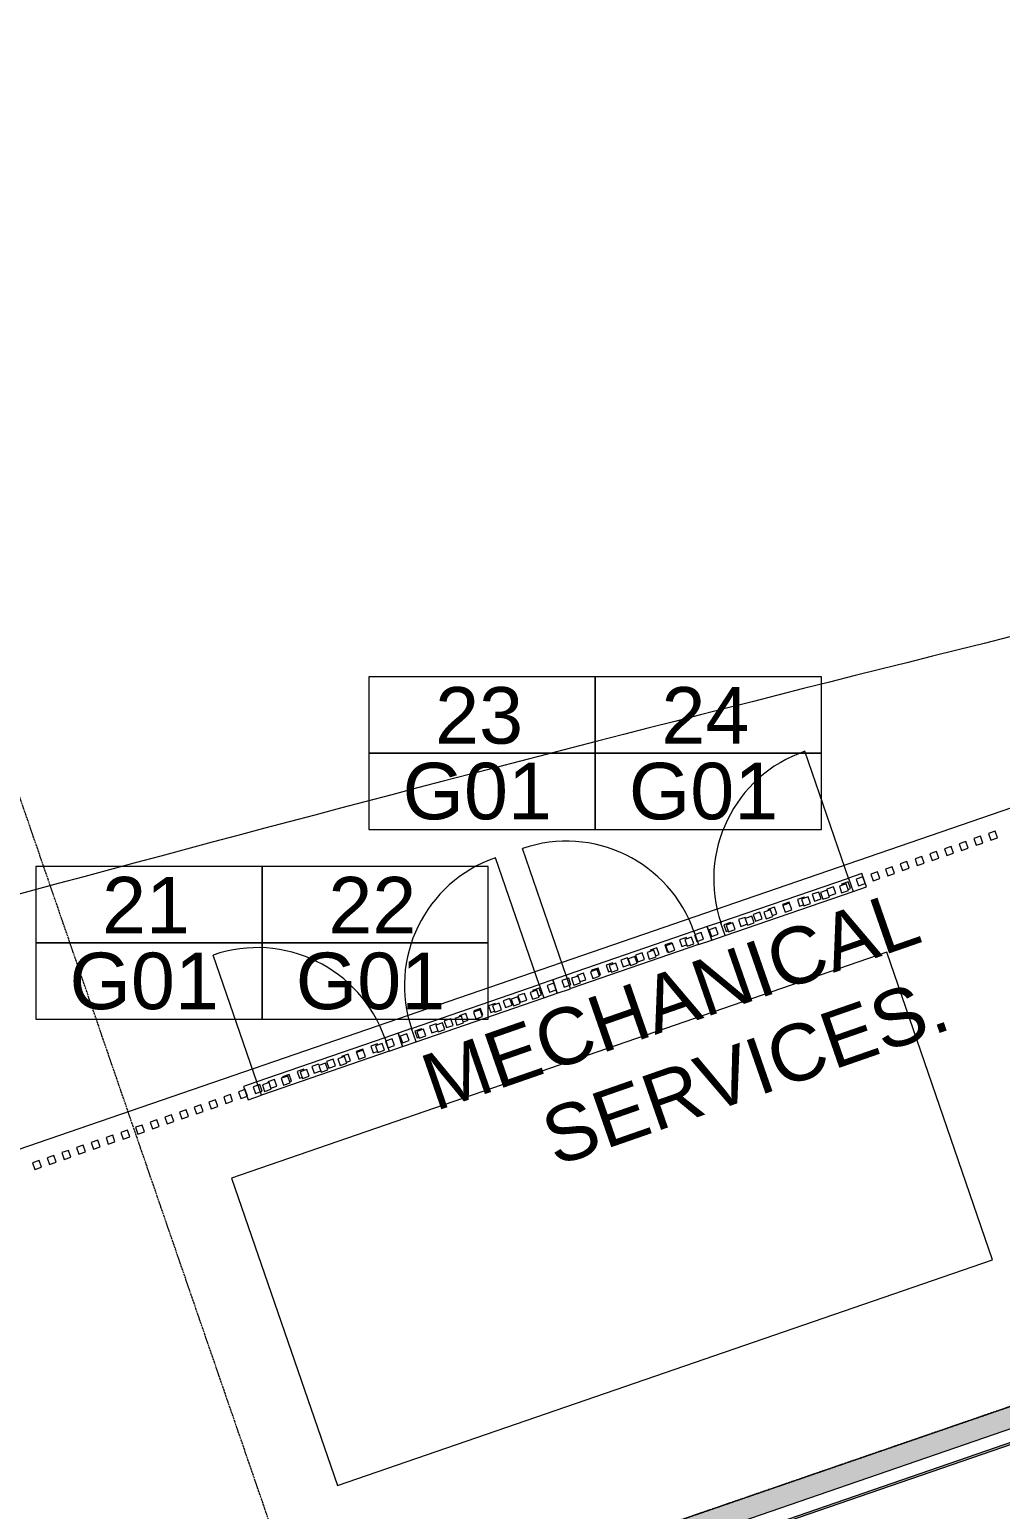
# Model space of a CAD drawing. Header units: millimetres. Extents: x -2612262 to -2065320, y 3717813 to 4283368.
# Drawn here: x -2384439 to -2377575, y 4022734 to 4033197 of the extents above; entities that cross this region are included whole.
import ezdxf

# ---------------------------------------------------------------- set-up
doc = ezdxf.new("R2010")
doc.units = ezdxf.units.MM
for name, pattern in [('Aligning Line', [3.2004, 1.6002, -1.6002]), ('Grid Line', [21, 12, -3, 3, -3]), ('Overhead', [4, 2.5, -1.5])]:
    doc.linetypes.add(name, pattern=pattern)
for name, color, linetype, lineweight in [('A-DOOR', 31, 'Continuous', 5), ('A-DOOR-IDEN', 31, 'Continuous', 5), ('A-FLOR', 192, 'Continuous', 5), ('A-FLOR-OVHD', 1, 'Overhead', 13), ('A-GENM', 13, 'Continuous', 5), ('A-GLAZ-CWMG', 51, 'Continuous', 5), ('A-WALL', 113, 'Continuous', 5), ('A-WALL-FNSH', 113, 'Continuous', 13), ('A-WALL-PATT', 111, 'Continuous', 13), ('G-ANNO-REFR', 1, 'Aligning Line', 5), ('G-ANNO-TEXT', 231, 'Continuous', 5), ('S-GRID', 1, 'Continuous', 5)]:
    doc.layers.add(name, color=color, linetype=linetype, lineweight=lineweight)
doc.styles.add('Arial_3', font='arial.ttf', dxfattribs={"height": 400})
picture_1 = doc.add_image_def('image1.jpg', size_in_pixel=(6528, 5638))

# ---------------------------------------------------------------- blocks, each defined once
blk = doc.blocks.new('Rectangular Mullion - 50 x 50mm-V13-GA - Part A')
at = {"layer": 'A-GLAZ-CWMG'}
for p, q in [((-25, 25), (25, 25)), ((-25, -25), (-25, 25)), ((25, 25), (25, -25)), ((25, -25), (-25, -25))]:
    blk.add_line(p, q, dxfattribs=at)
blk = doc.blocks.new('Rectangular Mullion - 50 x 50mm-V75-GA - Part A')
at = {"layer": 'A-GLAZ-CWMG'}
for p, q in [((-25, 25), (25, 25)), ((-25, -25), (-25, 25)), ((25, 25), (25, -25)), ((25, -25), (-25, -25))]:
    blk.add_line(p, q, dxfattribs=at)
blk = doc.blocks.new('Rectangular Mullion - 50 x 50mm-V76-GA - Part A')
at = {"layer": 'A-GLAZ-CWMG'}
for p, q in [((-25, 25), (25, 25)), ((-25, -25), (-25, 25)), ((25, 25), (25, -25)), ((25, -25), (-25, -25))]:
    blk.add_line(p, q, dxfattribs=at)
blk = doc.blocks.new('Rectangular Mullion - 50 x 50mm-V77-GA - Part A')
at = {"layer": 'A-GLAZ-CWMG'}
for p, q in [((-19, 25), (25, 25)), ((25, 25), (25, -25)), ((-25, -25), (-25, -17)), ((25, -25), (-25, -25))]:
    blk.add_line(p, q, dxfattribs=at)
blk = doc.blocks.new('Rectangular Mullion - 50 x 50mm-V78-GA - Part A')
at = {"layer": 'A-GLAZ-CWMG'}
for p, q in [((12, 25), (25, 25)), ((25, 25), (25, -25)), ((-25, -25), (-25, -17)), ((25, -25), (-25, -25))]:
    blk.add_line(p, q, dxfattribs=at)
blk = doc.blocks.new('Rectangular Mullion - 50 x 50mm-V79-GA - Part A')
at = {"layer": 'A-GLAZ-CWMG'}
for p, q in [((-25, 25), (-7, 25)), ((-25, -25), (-25, 25)), ((25, -25), (-25, -25)), ((25, -17), (25, -25))]:
    blk.add_line(p, q, dxfattribs=at)
blk = doc.blocks.new('Rectangular Mullion - 50 x 50mm-V80-GA - Part A')
at = {"layer": 'A-GLAZ-CWMG'}
for p, q in [((-25, 25), (24, 25)), ((-25, -25), (-25, 25)), ((25, -25), (-25, -25)), ((25, -17), (25, -25))]:
    blk.add_line(p, q, dxfattribs=at)
blk = doc.blocks.new('Rectangular Mullion - 50 x 50mm-V81-GA - Part A')
at = {"layer": 'A-GLAZ-CWMG'}
for p, q in [((-4, 25), (25, 25)), ((25, 25), (25, -25)), ((-25, -25), (-25, -17)), ((25, -25), (-25, -25))]:
    blk.add_line(p, q, dxfattribs=at)
blk = doc.blocks.new('Rectangular Mullion - 50 x 50mm-V62-GA - Part A')
at = {"layer": 'A-GLAZ-CWMG'}
for p, q in [((-25, -25), (-25, 25)), ((25, -25), (-25, -25)), ((25, -17), (25, -25))]:
    blk.add_line(p, q, dxfattribs=at)
blk = doc.blocks.new('Rectangular Mullion - 50 x 50mm-V82-GA - Part A')
at = {"layer": 'A-GLAZ-CWMG'}
for p, q in [((-25, 25), (8, 25)), ((-25, -25), (-25, 25)), ((25, -25), (-25, -25)), ((25, -17), (25, -25))]:
    blk.add_line(p, q, dxfattribs=at)
blk = doc.blocks.new('Rectangular Mullion - 50 x 50mm-V83-GA - Part A')
at = {"layer": 'A-GLAZ-CWMG'}
for p, q in [((-25, 25), (25, 25)), ((-25, -25), (-25, 25)), ((25, 25), (25, -25)), ((25, -25), (-25, -25))]:
    blk.add_line(p, q, dxfattribs=at)
blk = doc.blocks.new('Rectangular Mullion - 50 x 50mm-V14-GA - Part A')
at = {"layer": 'A-GLAZ-CWMG'}
for p, q in [((-25, 25), (25, 25)), ((-25, -25), (-25, 25)), ((25, 25), (25, -25)), ((25, -25), (-25, -25))]:
    blk.add_line(p, q, dxfattribs=at)
blk = doc.blocks.new('Rectangular Mullion - 50 x 50mm-V84-GA - Part A')
at = {"layer": 'A-GLAZ-CWMG'}
for p, q in [((-25, 25), (-12, 25)), ((-25, -25), (-25, 25)), ((25, -25), (-25, -25)), ((25, -17), (25, -25))]:
    blk.add_line(p, q, dxfattribs=at)
blk = doc.blocks.new('Rectangular Mullion - 50 x 50mm-V85-GA - Part A')
at = {"layer": 'A-GLAZ-CWMG'}
for p, q in [((-25, 25), (19, 25)), ((-25, -25), (-25, 25)), ((25, -25), (-25, -25)), ((25, -17), (25, -25))]:
    blk.add_line(p, q, dxfattribs=at)
blk = doc.blocks.new('Rectangular Mullion - 50 x 50mm-V86-GA - Part A')
at = {"layer": 'A-GLAZ-CWMG'}
for p, q in [((-10, 25), (25, 25)), ((25, 25), (25, -25)), ((-25, -25), (-25, -17)), ((25, -25), (-25, -25))]:
    blk.add_line(p, q, dxfattribs=at)
blk = doc.blocks.new('Rectangular Mullion - 50 x 50mm-V87-GA - Part A')
at = {"layer": 'A-GLAZ-CWMG'}
for p, q in [((21, 25), (25, 25)), ((25, 25), (25, -25)), ((-25, -25), (-25, -17)), ((25, -25), (-25, -25))]:
    blk.add_line(p, q, dxfattribs=at)
blk = doc.blocks.new('Rectangular Mullion - 50 x 50mm-V88-GA - Part A')
at = {"layer": 'A-GLAZ-CWMG'}
for p, q in [((-25, 25), (2, 25)), ((-25, -25), (-25, 25)), ((25, -25), (-25, -25)), ((25, -17), (25, -25))]:
    blk.add_line(p, q, dxfattribs=at)
blk = doc.blocks.new('Rectangular Mullion - 50 x 50mm-V89-GA - Part A')
at = {"layer": 'A-GLAZ-CWMG'}
for p, q in [((4, 25), (25, 25)), ((25, 25), (25, -25)), ((-25, -25), (-25, -17)), ((25, -25), (-25, -25))]:
    blk.add_line(p, q, dxfattribs=at)
blk = doc.blocks.new('Rectangular Mullion - 50 x 50mm-V90-GA - Part A')
at = {"layer": 'A-GLAZ-CWMG'}
for p, q in [((-25, 25), (25, 25)), ((-25, -25), (-25, 25)), ((25, 25), (25, -25)), ((25, -25), (-25, -25))]:
    blk.add_line(p, q, dxfattribs=at)
blk = doc.blocks.new('Rectangular Mullion - 50 x 50mm-V91-GA - Part A')
at = {"layer": 'A-GLAZ-CWMG'}
for p, q in [((-16, 25), (25, 25)), ((25, 25), (25, -25)), ((-25, -25), (-25, -17)), ((25, -25), (-25, -25))]:
    blk.add_line(p, q, dxfattribs=at)
blk = doc.blocks.new('Rectangular Mullion - 50 x 50mm-V92-GA - Part A')
at = {"layer": 'A-GLAZ-CWMG'}
for p, q in [((15, 25), (25, 25)), ((25, 25), (25, -25)), ((-25, -25), (-25, -17)), ((25, -25), (-25, -25))]:
    blk.add_line(p, q, dxfattribs=at)
blk = doc.blocks.new('Rectangular Mullion - 50 x 50mm-V93-GA - Part A')
at = {"layer": 'A-GLAZ-CWMG'}
for p, q in [((-25, 25), (-4, 25)), ((-25, -25), (-25, 25)), ((25, -25), (-25, -25)), ((25, -17), (25, -25))]:
    blk.add_line(p, q, dxfattribs=at)
blk = doc.blocks.new('Rectangular Mullion - 50 x 50mm-V94-GA - Part A')
at = {"layer": 'A-GLAZ-CWMG'}
for p, q in [((-2, 25), (25, 25)), ((25, 25), (25, -25)), ((-25, -25), (-25, -17)), ((25, -25), (-25, -25))]:
    blk.add_line(p, q, dxfattribs=at)
blk = doc.blocks.new('Rectangular Mullion - 50 x 50mm-V95-GA - Part A')
at = {"layer": 'A-GLAZ-CWMG'}
for p, q in [((-25, 25), (-21, 25)), ((-25, -25), (-25, 25)), ((25, -25), (-25, -25)), ((25, -17), (25, -25))]:
    blk.add_line(p, q, dxfattribs=at)
blk = doc.blocks.new('Rectangular Mullion - 50 x 50mm-V96-GA - Part A')
at = {"layer": 'A-GLAZ-CWMG'}
for p, q in [((-25, 25), (10, 25)), ((-25, -25), (-25, 25)), ((25, -25), (-25, -25)), ((25, -17), (25, -25))]:
    blk.add_line(p, q, dxfattribs=at)
blk = doc.blocks.new('Rectangular Mullion - 50 x 50mm-V97-GA - Part A')
at = {"layer": 'A-GLAZ-CWMG'}
for p, q in [((-25, 25), (25, 25)), ((-25, -25), (-25, 25)), ((25, 25), (25, -25)), ((25, -25), (-25, -25))]:
    blk.add_line(p, q, dxfattribs=at)
blk = doc.blocks.new('Rectangular Mullion - 50 x 50mm-V98-GA - Part A')
at = {"layer": 'A-GLAZ-CWMG'}
for p, q in [((-25, 25), (-10, 25)), ((-25, -25), (-25, 25)), ((25, -25), (-25, -25)), ((25, -17), (25, -25))]:
    blk.add_line(p, q, dxfattribs=at)
blk = doc.blocks.new('Rectangular Mullion - 50 x 50mm-V99-GA - Part A')
at = {"layer": 'A-GLAZ-CWMG'}
for p, q in [((-25, 25), (21, 25)), ((-25, -25), (-25, 25)), ((25, -25), (-25, -25)), ((25, -17), (25, -25))]:
    blk.add_line(p, q, dxfattribs=at)
blk = doc.blocks.new('Rectangular Mullion - 50 x 50mm-V100-GA - Part A')
at = {"layer": 'A-GLAZ-CWMG'}
for p, q in [((-8, 25), (25, 25)), ((25, 25), (25, -25)), ((-25, -25), (-25, -17)), ((25, -25), (-25, -25))]:
    blk.add_line(p, q, dxfattribs=at)
blk = doc.blocks.new('Rectangular Mullion - 50 x 50mm-V31-GA - Part A')
at = {"layer": 'A-GLAZ-CWMG'}
for p, q in [((25, 25), (25, -25)), ((-25, -25), (-25, -17)), ((25, -25), (-25, -25))]:
    blk.add_line(p, q, dxfattribs=at)
blk = doc.blocks.new('Rectangular Mullion - 50 x 50mm-V101-GA - Part A')
at = {"layer": 'A-GLAZ-CWMG'}
for p, q in [((-25, 25), (4, 25)), ((-25, -25), (-25, 25)), ((25, -25), (-25, -25)), ((25, -17), (25, -25))]:
    blk.add_line(p, q, dxfattribs=at)
blk = doc.blocks.new('Rectangular Mullion - 50 x 50mm-V102-GA - Part A')
at = {"layer": 'A-GLAZ-CWMG'}
for p, q in [((-25, 25), (25, 25)), ((25, 25), (25, -25)), ((-25, -25), (-25, -17)), ((25, -25), (-25, -25))]:
    blk.add_line(p, q, dxfattribs=at)
blk = doc.blocks.new('Rectangular Mullion - 50 x 50mm-V103-GA - Part A')
at = {"layer": 'A-GLAZ-CWMG'}
for p, q in [((7, 25), (25, 25)), ((25, 25), (25, -25)), ((-25, -25), (-25, -17)), ((25, -25), (-25, -25))]:
    blk.add_line(p, q, dxfattribs=at)
blk = doc.blocks.new('Mechanical - Condensers - Mechanical - Condensers-1249279-GA - Part A')
at = {"layer": 'A-GENM', "lineweight": 13}
for p, q in [((-2378378, 4026673), (-2383011, 4025077)), ((-2377630, 4024498), (-2378378, 4026673)), ((-2383011, 4025077), (-2382263, 4022903)), ((-2382263, 4022903), (-2377630, 4024498))]:
    blk.add_line(p, q, dxfattribs=at)
blk = doc.blocks.new('Curtain_Wall_Batten_Door - Louvre Single Door-2718797-GA - Part A')
at = {"layer": 'A-DOOR'}
for p, q in [((478, 42), (478, 998)), ((-398, 17), (-448, 17)), ((-448, 17), (-448, -33)), ((-398, -33), (-398, 17)), ((-257, 17), (-307, 17)), ((-307, 17), (-307, -33)), ((-257, -33), (-257, 17)), ((-116, 17), (-166, 17)), ((-166, 17), (-166, -33)), ((-116, -33), (-116, 17)), ((25, 17), (-25, 17)), ((-25, 17), (-25, -33)), ((25, -33), (25, 17)), ((166, 17), (116, 17)), ((116, 17), (116, -33)), ((166, -33), (166, 17)), ((307, 17), (257, 17)), ((257, 17), (257, -33)), ((307, -33), (307, 17)), ((448, 17), (398, 17)), ((398, 17), (398, -33)), ((448, -33), (448, 17)), ((-448, -33), (-398, -33)), ((-307, -33), (-257, -33)), ((-166, -33), (-116, -33)), ((-25, -33), (25, -33)), ((116, -33), (166, -33)), ((257, -33), (307, -33)), ((398, -33), (448, -33))]:
    blk.add_line(p, q, dxfattribs=at)
blk.add_arc((478, 42), 956, 90, 180, dxfattribs=at)
blk = doc.blocks.new('Rectangular Mullion - 100 x 100mm-V214-GA - Part A')
at = {"layer": 'A-GLAZ-CWMG'}
for p, q in [((-2398006, 4020533), (-2397102, 4020844)), ((-2397973, 4020438), (-2397069, 4020749))]:
    blk.add_line(p, q, dxfattribs=at)
blk = doc.blocks.new('Rectangular Mullion - 100 x 100mm-1765060-GA - Part A')
at = {"layer": 'A-GLAZ-CWMG'}
for p, q in [((-100, 50), (0, 50)), ((-100, -50), (-100, 50)), ((0, 50), (0, -50)), ((0, -50), (-100, -50))]:
    blk.add_line(p, q, dxfattribs=at)
blk = doc.blocks.new('Rectangular Mullion - 100 x 100mm-1765061-GA - Part A')
at = {"layer": 'A-GLAZ-CWMG'}
for p, q in [((0, 50), (-100, 50)), ((-100, 50), (-100, -50)), ((0, -50), (0, 50)), ((-100, -50), (0, -50))]:
    blk.add_line(p, q, dxfattribs=at)
blk = doc.blocks.new('Curtain_Wall_Batten_Door - Louvre Single Door-1772445-GA - Part A')
at = {"layer": 'A-DOOR'}
for p, q in [((-398, 33), (-448, 33)), ((-448, 33), (-448, -17)), ((-398, -17), (-398, 33)), ((-257, 33), (-307, 33)), ((-307, 33), (-307, -17)), ((-257, -17), (-257, 33)), ((-116, 33), (-166, 33)), ((-166, 33), (-166, -17)), ((-116, -17), (-116, 33)), ((25, 33), (-25, 33)), ((-25, 33), (-25, -17)), ((25, -17), (25, 33)), ((166, 33), (116, 33)), ((116, 33), (116, -17)), ((166, -17), (166, 33)), ((307, 33), (257, 33)), ((257, 33), (257, -17)), ((307, -17), (307, 33)), ((448, 33), (398, 33)), ((398, 33), (398, -17)), ((448, -17), (448, 33)), ((-448, -17), (-398, -17)), ((-307, -17), (-257, -17)), ((-166, -17), (-116, -17)), ((-25, -17), (25, -17)), ((116, -17), (166, -17)), ((257, -17), (307, -17)), ((398, -17), (448, -17)), ((478, -42), (478, -998))]:
    blk.add_line(p, q, dxfattribs=at)
blk.add_arc((478, -42), 956, 180, 270, dxfattribs=at)
blk = doc.blocks.new('Rectangular Mullion - 100 x 100mm-V215-GA - Part A')
at = {"layer": 'A-GLAZ-CWMG'}
for p, q in [((-2398195, 4020467), (-2399099, 4020156)), ((-2398163, 4020373), (-2399067, 4020062))]:
    blk.add_line(p, q, dxfattribs=at)
blk = doc.blocks.new('Rectangular Mullion - 100 x 100mm-1677029-GA - Part A')
at = {"layer": 'A-GLAZ-CWMG'}
for p, q in [((-100, 50), (0, 50)), ((-100, -50), (-100, 50)), ((0, 50), (0, -50)), ((0, -50), (-100, -50))]:
    blk.add_line(p, q, dxfattribs=at)
blk = doc.blocks.new('Rectangular Mullion - 100 x 100mm-1677030-GA - Part A')
at = {"layer": 'A-GLAZ-CWMG'}
for p, q in [((0, 50), (-100, 50)), ((-100, 50), (-100, -50)), ((0, -50), (0, 50)), ((-100, -50), (0, -50))]:
    blk.add_line(p, q, dxfattribs=at)
blk = doc.blocks.new('Rectangular Mullion - 100 x 100mm-V216-GA - Part A')
at = {"layer": 'A-GLAZ-CWMG'}
for p, q in [((-2396008, 4021220), (-2396913, 4020909)), ((-2395976, 4021126), (-2396880, 4020815))]:
    blk.add_line(p, q, dxfattribs=at)
blk = doc.blocks.new('Rectangular Mullion - 100 x 100mm-V217-GA - Part A')
at = {"layer": 'A-GLAZ-CWMG'}
for p, q in [((-2395819, 4021286), (-2394915, 4021597)), ((-2395787, 4021191), (-2394883, 4021502))]:
    blk.add_line(p, q, dxfattribs=at)
blk = doc.blocks.new('AA_DOOR_MARK _ TYPE MARK_HA2 - Mark _ Type Mark-1751130-GA - Part A')
at = {"layer": 'A-DOOR-IDEN'}
for p, q in [((4, 2.7), (-4, 2.7)), ((-4, 2.7), (-4, 0)), ((4, 0), (4, 2.7)), ((4, 0), (-4, 0)), ((4, -2.7), (4, 0)), ((-4, 0), (4, 0)), ((-4, 0), (-4, -2.7)), ((-4, -2.7), (4, -2.7))]:
    blk.add_line(p, q, dxfattribs=at)

msp = doc.modelspace()

# ---------------------------------------------------------------- hatches: boundary and pattern name
at = {"layer": 'A-WALL-PATT', "lineweight": 5}
h = msp.add_hatch(dxfattribs=at)
h.set_pattern_fill('FP_2', color=256, style=0, pattern_type=2)
h.set_pattern_definition([(50, (0, 0), (1457.47236, -127.5124), [152.4, -1676.4]), (355, (0, 0), (-281.9423, 1528.4541), [121.92, -1341.12]), (100.451, (121.5, -10.6), (1175.54118, 1400.9327), [129.52, -1424.721]), (46.184, (0, 406.4), (2168.6325, -336.3419), [228.6, -2514.6]), (96.636, (180.7, 378.4), (1899.2207, 1979.4208), [194.28, -2137.081]), (351.184, (0, 406.4), (1899.2401, 1979.4025), [182.88, -2011.68]), (21, (203.2, 304.8), (1212.9148, -818.1215), [152.4, -1676.4]), (326, (203.2, 304.8), (494.41695, 1473.50445), [121.92, -1341.12]), (71.451, (304.3, 236.6), (1707.33713, 655.36968), [129.52, -1424.721]), (37.5, (0, 0), (24.709387, 676.44024), [67.056, -1257.808, 67.056, -1294.384, -1346.2]), (37.5, (0, 0), (24.709387, 676.44024), [-2686.304, 67.056, -1279.144]), (7.5, (0, 0), (534.55775, 801.44425), [67.056, -709.168, 67.056, -1227.328, -513.08]), (7.5, (0, 0), (534.55775, 801.44425), [-2070.608, 67.056, -446.024]), (327.5, (-453.14, 0), (1084.727506, -45.831226), [67.056, -440.944, 67.056, -1517.904, -2103.12]), (327.5, (-453.14, 0), (1084.727506, -45.831226), [-2092.96, 67.056, -2036.064]), (317.5, (-656.3, 0), (1185.03465, 203.41354), [67.056, -593.344, 67.056, -985.52, -1493.52]), (317.5, (-656.3, 0), (1185.03465, 203.41354), [-1712.976, 67.056, -1426.464])])
h.paths.add_polyline_path([(-2442689, 4000858.2), (-2434655.7, 4003624.3), (-2434704.5, 4003766.1), (-2442737.8, 4001000)])
h.paths.add_polyline_path([(-2432891.3, 4004231.8), (-2412827.5, 4011140.5), (-2412876.3, 4011282.4), (-2432939.9, 4004373), (-2432897.8, 4004250.6)])
h.paths.add_polyline_path([(-2411063.2, 4011748.1), (-2372629.8, 4024982), (-2372678.7, 4025123.9), (-2406762.5, 4013387.6), (-2406756.5, 4013370.3), (-2408332.2, 4012827.7), (-2408338.2, 4012845), (-2411111.8, 4011889.2), (-2411069.6, 4011766.8)])
h.paths.add_polyline_path([(-2370865.5, 4025589.6), (-2356461.5, 4030549.4), (-2356510.3, 4030691.2), (-2370914.1, 4025730.7), (-2370871.9, 4025608.3)])
h.paths.add_polyline_path([(-2354697.2, 4031156.9), (-2353799.9, 4031465.9), (-2353848.7, 4031607.7), (-2354745.8, 4031298), (-2354703.6, 4031175.6)])
h = msp.add_hatch(dxfattribs=at)
h.set_pattern_fill('FP_1', color=256, style=0, pattern_type=2)
h.set_pattern_definition([(0, (0, 0), (812.8, 203.2), [67.056, -542.544, 67.056, -542.544, -3251.2]), (0, (0, 0), (812.8, 203.2), [-1219.2, 67.056, -1152.144, 67.056, -542.544, -1422.4]), (0, (0, 0), (812.8, 203.2), [-3048, 67.056, -339.344, 67.056, -948.944]), (120, (304.8, 101.6), (-582.376362, 602.305448), [67.056, -542.544, 67.056, -542.544, -3251.2]), (120, (304.8, 101.6), (-582.376362, 602.305448), [-1219.2, 67.056, -1152.144, 67.056, -542.544, -1422.4]), (120, (304.8, 101.6), (-582.376362, 602.305448), [-3048, 67.056, -339.344, 67.056, -948.944]), (240, (406.4, 508), (-230.423638, -805.505448), [67.056, -542.544, 67.056, -542.544, -3251.2]), (240, (406.4, 508), (-230.423638, -805.505448), [-1219.2, 67.056, -1152.144, 67.056, -542.544, -1422.4]), (240, (406.4, 508), (-230.423638, -805.505448), [-3048, 67.056, -339.344, 67.056, -948.944])])
h.paths.add_polyline_path([(-2442655.1, 4000759.8), (-2437658.7, 4002480.3), (-2437662.6, 4002491.6), (-2442659.1, 4000771.2)])
h.paths.add_polyline_path([(-2435014.1, 4003390.9), (-2434622.1, 4003526.7), (-2434625.7, 4003537.3), (-2435017.9, 4003401.7)])
h.paths.add_polyline_path([(-2432857.5, 4004133.5), (-2425048.6, 4006822.4), (-2425052.5, 4006833.7), (-2432860.8, 4004143.2), (-2432858.3, 4004135.8)])
h.paths.add_polyline_path([(-2422401.1, 4007734), (-2412793.9, 4011042.9), (-2412797.5, 4011053.6), (-2422405, 4007745.3), (-2422403.2, 4007739.9)])
h.paths.add_polyline_path([(-2411029.3, 4011649.7), (-2399349.8, 4015671.4), (-2399353.7, 4015682.7), (-2411032.6, 4011659.4), (-2411030.1, 4011652)])
h.paths.add_polyline_path([(-2396702.4, 4016583), (-2372596.2, 4024884.4), (-2372599.9, 4024895), (-2396706.3, 4016594.3), (-2396703.8, 4016587.2)])
h.paths.add_polyline_path([(-2370831.6, 4025491.2), (-2356427.9, 4030451.7), (-2356431.5, 4030462.4), (-2370835, 4025500.9), (-2370832.4, 4025493.5)])
h.paths.add_polyline_path([(-2354663.3, 4031058.5), (-2353995.8, 4031288.7), (-2353998.7, 4031300.1), (-2354666.6, 4031068.2), (-2354664.1, 4031060.9)])

# ---------------------------------------------------------------- linework, layer by layer
at = {"layer": 'A-FLOR'}
msp.add_line((-2374287.3, 4028800.4), (-2409744.2, 4016591.4), dxfattribs=at)
msp.add_open_spline([(-2411511.2, 4024905.5), (-2400296.3, 4028921.5), (-2388868.1, 4032341.1), (-2377290.7, 4035145.2)], degree=3, dxfattribs=at)
msp.add_open_spline([(-2375318.2, 4029437.9), (-2379215, 4028498.7), (-2390854.9, 4025472), (-2402321.2, 4021823.3), (-2409868.8, 4019120.5)], degree=3, knots=[-0.75, -0.75, -0.75, -0.75, -0.5, 0, 0, 0, 0], dxfattribs=at)
at = {"layer": 'A-FLOR-OVHD'}
msp.add_line((-2458270.6, 3995651.5), (-2354074.7, 4031529.9), dxfattribs=at)
msp.add_line((-2458270.6, 3995651.5), (-2354074.7, 4031529.9), dxfattribs=at)
at = {"layer": 'A-WALL', "color": 250, "lineweight": 13}
for p, q in [((-2372678.7, 4025123.9), (-2406762.5, 4013387.6)), ((-2372629.8, 4024982), (-2411063.2, 4011748.1))]:
    msp.add_line(p, q, dxfattribs=at)
at = {"layer": 'A-WALL'}
msp.add_line((-2372599.9, 4024895), (-2396706.3, 4016594.3), dxfattribs=at)
at = {"layer": 'A-WALL-FNSH', "color": 7, "lineweight": 5}
msp.add_line((-2396702.4, 4016583), (-2372596, 4024883.7), dxfattribs=at)
at = {"layer": 'S-GRID', "linetype": 'Grid Line'}
for p, q in [((-2363768, 3967536.1), (-2388355.6, 4038942)), ((-2339544.7, 4036533), (-2476719.9, 3989298.8))]:
    msp.add_line(p, q, dxfattribs=at)

# ---------------------------------------------------------------- block references
at = {"layer": 'A-DOOR'}
for name, p, rotation in [('Curtain_Wall_Batten_Door - Louvre Single Door-2718797-GA - Part A', (-2379084.6, 4026995), 19.00040712018425), ('Curtain_Wall_Batten_Door - Louvre Single Door-1772445-GA - Part A', (-2380177.9, 4026618.6), 199.0004071201834), ('Curtain_Wall_Batten_Door - Louvre Single Door-2718797-GA - Part A', (-2381271.3, 4026242.1), 19.00040712018626), ('Curtain_Wall_Batten_Door - Louvre Single Door-1772445-GA - Part A', (-2382364.6, 4025865.6), 199.0004071201854)]:
    msp.add_blockref(name, p, dxfattribs=dict(at, rotation=rotation))
at = {"layer": 'A-DOOR-IDEN', "xscale": 199.9999999999999, "yscale": 199.9999999999999, "zscale": 199.9999999999999}
for p in [(-2381240.8, 4028081.3), (-2379640.8, 4028081.3), (-2383595.8, 4026739), (-2381995.8, 4026739)]:
    msp.add_blockref('AA_DOOR_MARK _ TYPE MARK_HA2 - Mark _ Type Mark-1751130-GA - Part A', p, dxfattribs=at)
at = {"layer": 'A-GENM'}
msp.add_blockref('Mechanical - Condensers - Mechanical - Condensers-1249279-GA - Part A', (0, 0), dxfattribs=at)
at = {"layer": 'A-GLAZ-CWMG', "extrusion": (0, 0, -1)}
for name, p, rotation in [('Rectangular Mullion - 50 x 50mm-V13-GA - Part A', (2377627, 4027496.9), 160.9995928798067), ('Rectangular Mullion - 50 x 50mm-V13-GA - Part A', (2377939, 4027389.5), 160.9995928798067), ('Rectangular Mullion - 50 x 50mm-V13-GA - Part A', (2377835, 4027425.3), 160.9995928798067), ('Rectangular Mullion - 50 x 50mm-V13-GA - Part A', (2377731, 4027461.1), 160.9995928798067), ('Rectangular Mullion - 50 x 50mm-V13-GA - Part A', (2378251.1, 4027282.1), 160.9995928798067), ('Rectangular Mullion - 50 x 50mm-V13-GA - Part A', (2378147, 4027317.9), 160.9995928798067), ('Rectangular Mullion - 50 x 50mm-V13-GA - Part A', (2378043, 4027353.7), 160.9995928798067), ('Rectangular Mullion - 50 x 50mm-V14-GA - Part A', (2378563.1, 4027174.6), 160.9995928798067), ('Rectangular Mullion - 50 x 50mm-V13-GA - Part A', (2378459.1, 4027210.4), 160.9995928798067), ('Rectangular Mullion - 50 x 50mm-V13-GA - Part A', (2378355.1, 4027246.2), 160.9995928798067), ('Rectangular Mullion - 50 x 50mm-V13-GA - Part A', (2378875.1, 4027067.2), 160.9995928798067), ('Rectangular Mullion - 50 x 50mm-V102-GA - Part A', (2378771.1, 4027103), 160.9995928798067), ('Rectangular Mullion - 50 x 50mm-V103-GA - Part A', (2378667.1, 4027138.8), 160.9995928798067), ('Rectangular Mullion - 50 x 50mm-V100-GA - Part A', (2379187.1, 4026959.7), 160.9995928798067), ('Rectangular Mullion - 50 x 50mm-V31-GA - Part A', (2379083.1, 4026995.6), 160.9995928798067), ('Rectangular Mullion - 50 x 50mm-V101-GA - Part A', (2378979.1, 4027031.4), 160.9995928798067), ('Rectangular Mullion - 100 x 100mm-1765060-GA - Part A', (2379631.3, 4026806.8), 340.9995928798157), ('Rectangular Mullion - 50 x 50mm-V98-GA - Part A', (2379499.1, 4026852.3), 160.9995928798067), ('Rectangular Mullion - 50 x 50mm-V99-GA - Part A', (2379395.1, 4026888.1), 160.9995928798067), ('Rectangular Mullion - 50 x 50mm-V13-GA - Part A', (2379291.1, 4026923.9), 160.9995928798067), ('Rectangular Mullion - 50 x 50mm-V96-GA - Part A', (2379811.2, 4026744.9), 160.9995928798067), ('Rectangular Mullion - 100 x 100mm-1677029-GA - Part A', (2379631.3, 4026806.8), 160.9995928798166), ('Rectangular Mullion - 50 x 50mm-V97-GA - Part A', (2379707.2, 4026780.7), 160.9995928798067), ('Rectangular Mullion - 50 x 50mm-V14-GA - Part A', (2379603.1, 4026816.5), 160.9995928798067), ('Rectangular Mullion - 50 x 50mm-V13-GA - Part A', (2380123.2, 4026637.4), 160.9995928798067), ('Rectangular Mullion - 50 x 50mm-V94-GA - Part A', (2380019.2, 4026673.2), 160.9995928798067), ('Rectangular Mullion - 50 x 50mm-V95-GA - Part A', (2379915.2, 4026709), 160.9995928798067), ('Rectangular Mullion - 50 x 50mm-V92-GA - Part A', (2380435.2, 4026530), 160.9995928798067), ('Rectangular Mullion - 50 x 50mm-V93-GA - Part A', (2380331.2, 4026565.8), 160.9995928798067), ('Rectangular Mullion - 50 x 50mm-V13-GA - Part A', (2380227.2, 4026601.6), 160.9995928798067), ('Rectangular Mullion - 50 x 50mm-V14-GA - Part A', (2380747.2, 4026422.5), 160.9995928798067), ('Rectangular Mullion - 50 x 50mm-V90-GA - Part A', (2380643.2, 4026458.4), 160.9995928798067), ('Rectangular Mullion - 50 x 50mm-V91-GA - Part A', (2380539.2, 4026494.2), 160.9995928798067), ('Rectangular Mullion - 50 x 50mm-V13-GA - Part A', (2381059.2, 4026315.1), 160.9995928798067), ('Rectangular Mullion - 50 x 50mm-V13-GA - Part A', (2380955.2, 4026350.9), 160.9995928798067), ('Rectangular Mullion - 50 x 50mm-V89-GA - Part A', (2380851.2, 4026386.7), 160.9995928798067), ('Rectangular Mullion - 50 x 50mm-V87-GA - Part A', (2381267.3, 4026243.5), 160.9995928798067), ('Rectangular Mullion - 50 x 50mm-V88-GA - Part A', (2381163.2, 4026279.3), 160.9995928798067), ('Rectangular Mullion - 50 x 50mm-V85-GA - Part A', (2381579.3, 4026136), 160.9995928798067), ('Rectangular Mullion - 50 x 50mm-V13-GA - Part A', (2381475.3, 4026171.8), 160.9995928798067), ('Rectangular Mullion - 50 x 50mm-V86-GA - Part A', (2381371.3, 4026207.7), 160.9995928798067), ('Rectangular Mullion - 100 x 100mm-1677029-GA - Part A', (2381817.9, 4026053.9), 160.9995928798146), ('Rectangular Mullion - 50 x 50mm-V83-GA - Part A', (2381891.3, 4026028.6), 160.9995928798067), ('Rectangular Mullion - 100 x 100mm-1765060-GA - Part A', (2381817.9, 4026053.9), 340.9995928798138), ('Rectangular Mullion - 50 x 50mm-V14-GA - Part A', (2381787.3, 4026064.4), 160.9995928798067), ('Rectangular Mullion - 50 x 50mm-V84-GA - Part A', (2381683.3, 4026100.2), 160.9995928798067), ('Rectangular Mullion - 50 x 50mm-V81-GA - Part A', (2382203.3, 4025921.2), 160.9995928798067), ('Rectangular Mullion - 50 x 50mm-V62-GA - Part A', (2382099.3, 4025957), 160.9995928798067), ('Rectangular Mullion - 50 x 50mm-V82-GA - Part A', (2381995.3, 4025992.8), 160.9995928798067), ('Rectangular Mullion - 50 x 50mm-V79-GA - Part A', (2382515.3, 4025813.7), 160.9995928798067), ('Rectangular Mullion - 50 x 50mm-V80-GA - Part A', (2382411.3, 4025849.5), 160.9995928798067), ('Rectangular Mullion - 50 x 50mm-V13-GA - Part A', (2382307.3, 4025885.3), 160.9995928798067), ('Rectangular Mullion - 50 x 50mm-V76-GA - Part A', (2382827.4, 4025706.3), 160.9995928798067), ('Rectangular Mullion - 50 x 50mm-V77-GA - Part A', (2382723.3, 4025742.1), 160.9995928798067), ('Rectangular Mullion - 50 x 50mm-V78-GA - Part A', (2382619.3, 4025777.9), 160.9995928798067), ('Rectangular Mullion - 50 x 50mm-V13-GA - Part A', (2383139.4, 4025598.8), 160.9995928798067), ('Rectangular Mullion - 50 x 50mm-V13-GA - Part A', (2383035.4, 4025634.6), 160.9995928798067), ('Rectangular Mullion - 50 x 50mm-V75-GA - Part A', (2382931.4, 4025670.5), 160.9995928798067), ('Rectangular Mullion - 50 x 50mm-V13-GA - Part A', (2383451.4, 4025491.4), 160.9995928798067), ('Rectangular Mullion - 50 x 50mm-V13-GA - Part A', (2383347.4, 4025527.2), 160.9995928798067), ('Rectangular Mullion - 50 x 50mm-V13-GA - Part A', (2383243.4, 4025563), 160.9995928798067), ('Rectangular Mullion - 50 x 50mm-V13-GA - Part A', (2383763.4, 4025384), 160.9995928798067), ('Rectangular Mullion - 50 x 50mm-V13-GA - Part A', (2383659.4, 4025419.8), 160.9995928798067), ('Rectangular Mullion - 50 x 50mm-V13-GA - Part A', (2383555.4, 4025455.6), 160.9995928798067), ('Rectangular Mullion - 50 x 50mm-V13-GA - Part A', (2384075.4, 4025276.5), 160.9995928798067), ('Rectangular Mullion - 50 x 50mm-V13-GA - Part A', (2383971.4, 4025312.3), 160.9995928798067), ('Rectangular Mullion - 50 x 50mm-V13-GA - Part A', (2383867.4, 4025348.1), 160.9995928798067), ('Rectangular Mullion - 50 x 50mm-V13-GA - Part A', (2384387.5, 4025169.1), 160.9995928798067), ('Rectangular Mullion - 50 x 50mm-V13-GA - Part A', (2384283.4, 4025204.9), 160.9995928798067), ('Rectangular Mullion - 50 x 50mm-V13-GA - Part A', (2384179.4, 4025240.7), 160.9995928798067)]:
    msp.add_blockref(name, p, dxfattribs=dict(at, rotation=rotation))
at = {"layer": 'A-GLAZ-CWMG'}
for name in ['Rectangular Mullion - 100 x 100mm-V217-GA - Part A', 'Rectangular Mullion - 100 x 100mm-V216-GA - Part A', 'Rectangular Mullion - 100 x 100mm-V214-GA - Part A', 'Rectangular Mullion - 100 x 100mm-V215-GA - Part A']:
    msp.add_blockref(name, (16266.4, 5601.1), dxfattribs=at)
for name, p, rotation in [('Rectangular Mullion - 100 x 100mm-1765061-GA - Part A', (-2378538, 4027183.3), 19.00040712018425), ('Rectangular Mullion - 100 x 100mm-1765061-GA - Part A', (-2380724.6, 4026430.3), 19.00040712018626), ('Rectangular Mullion - 100 x 100mm-1677030-GA - Part A', (-2380724.6, 4026430.3), 199.0004071201834), ('Rectangular Mullion - 100 x 100mm-1677030-GA - Part A', (-2382911.2, 4025677.4), 199.0004071201854)]:
    msp.add_blockref(name, p, dxfattribs=dict(at, rotation=rotation))

# ---------------------------------------------------------------- texts
at = {"layer": 'A-DOOR-IDEN', "char_height": 400, "attachment_point": 1, "style": 'Arial_3'}
for s, insert, width in [('23', (-2381571.6, 4028548), 769.62), ('24', (-2379971.6, 4028548), 769.62), ('G01', (-2381802.3, 4028012.8), 1298.734), ('G01', (-2380202.3, 4028012.8), 1298.734), ('21', (-2383926.6, 4027205.8), 769.62), ('22', (-2382326.6, 4027205.8), 769.62), ('G01', (-2384157.3, 4026670.5), 1298.734), ('G01', (-2382557.3, 4026670.5), 1298.734)]:
    msp.add_mtext(s, dxfattribs=dict(at, insert=insert, width=width))
at = {"layer": 'G-ANNO-TEXT', "color": 7, "char_height": 400, "attachment_point": 1, "rotation": 19.187, "style": 'Arial_3'}
for s, insert, width in [('MECHANICAL ', (-2381703.4, 4025925.3), 4521.517), ('SERVICES. ', (-2380853.2, 4025534.8), 3703.796)]:
    msp.add_mtext(s, dxfattribs=dict(at, insert=insert, width=width))

# ---------------------------------------------------------------- pictures from other files: only their frames are drawn
at = {"layer": 'G-ANNO-REFR'}
image = msp.add_image(picture_1, insert=(-2382054.9, 4283368.1), size_in_units=(433000, 373966.6), rotation=-122.11743, dxfattribs=at)
image.dxf.flags = 15

doc.saveas('drawing.dxf')
